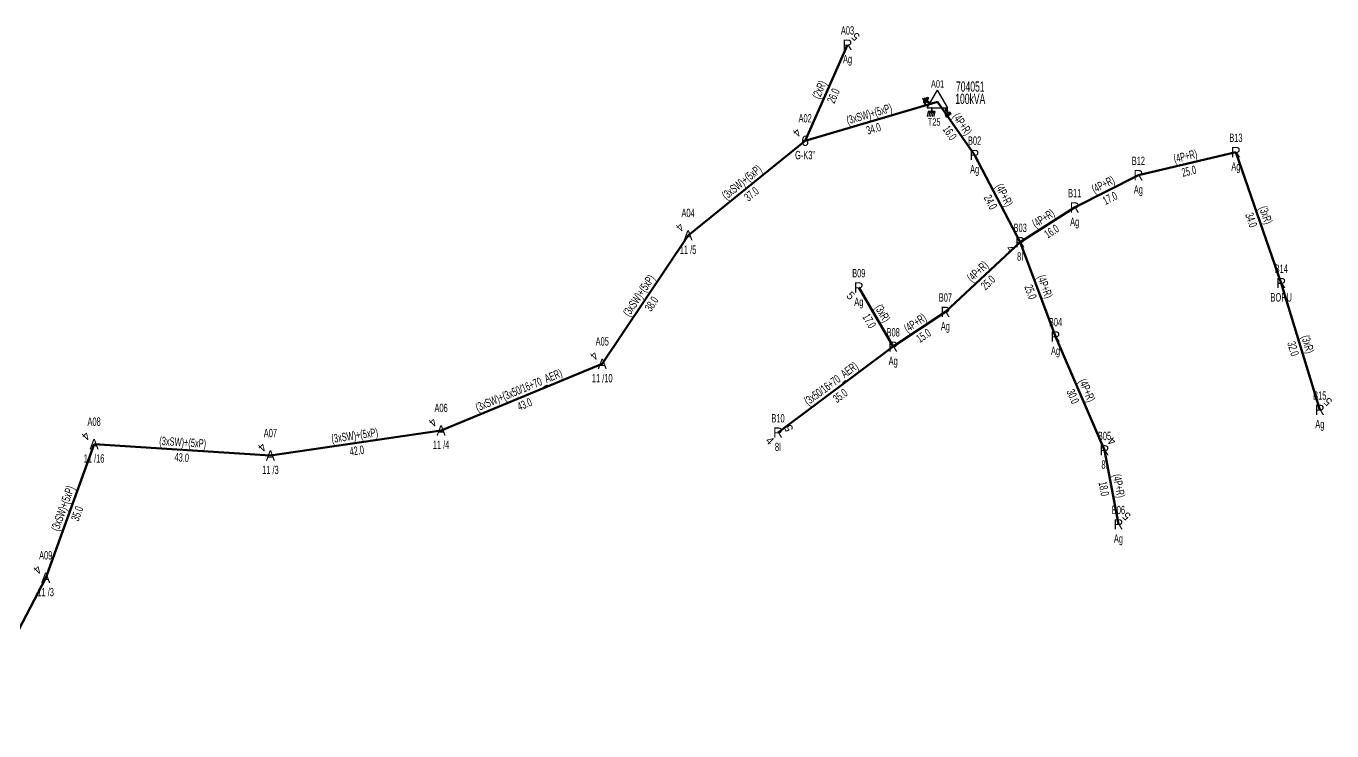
# Model space of a CAD drawing. Header units: millimetres. Extents: x 533588 to 538589, y 4082985 to 4086946.
# Drawn here: x 538270.3 to 538589.5, y 4085974.9 to 4086147.2 of the extents above; entities that cross this region are included whole.
import ezdxf
from ezdxf.enums import TextEntityAlignment as Align

# ---------------------------------------------------------------- set-up
doc = ezdxf.new("R2010")
doc.units = ezdxf.units.MM
for name, color, linetype, lineweight in [('DIREK_AG_MEVCUT', 120, 'Continuous', 25), ('DIREK_OG_MEVCUT', 16, 'Continuous', 25), ('HAT_AG_HAVAI_MEVCUT', 126, 'Continuous', 50), ('HAT_OG_HAVAI_MEVCUT', 48, 'Continuous', 70), ('TRAFO_MEVCUT', 5, 'Continuous', 30), ('TRAFO_TADILAT_BYSK', 5, 'Continuous', 30)]:
    doc.layers.add(name, color=color, linetype=linetype, lineweight=lineweight)
doc.styles.add('Direk', font='B_CAD')
doc.styles.get("Standard").update_dxf_attribs({"font": 'Arial'})

# ---------------------------------------------------------------- blocks, each defined once
blk = doc.blocks.new('MEV_DIREK')
h = blk.add_hatch(color=32)
h.paths.add_polyline_path([(-2.14, 0.97), (-2.35, 1.09), (-3.31, -0.55), (-3.09, -0.67), (-2.67, 0.06), (-1.89, -0.39), (-1.79, -0.22), (-2.56, 0.23)])
h.paths.add_polyline_path([(-3.46, -0.17), (-3.33, -0.25), (-2.61, 0.99), (-2.74, 1.06)])
h.paths.add_polyline_path([(-3.54, 0.29), (-3.41, 0.22), (-3.05, 0.82), (-3.18, 0.9)])
h.paths.add_polyline_path([(-3.58, 0.81), (-3.66, 0.68), (-3.53, 0.61), (-3.45, 0.74)])
h.paths.add_polyline_path([(-1.51, -2.34), (-2.26, -2.33), (-2.52, -3.47), (-2.42, -3.47), (-2.21, -2.53), (-1.91, -2.54), (-2.12, -3.47), (-2.02, -3.47), (-1.81, -2.54), (-1.51, -2.54), (-1.72, -3.47), (-1.62, -3.48), (-1.41, -2.54), (-1.11, -2.54), (-1.32, -3.48), (-1.22, -3.48), (-1.01, -2.54), (-0.71, -2.55), (-0.92, -3.48), (-0.82, -3.48), (-0.56, -2.35), (-1.31, -2.34), (-1.31, -1.44), (-1.51, -1.44)])
at = {"layer": 'TRAFO_MEVCUT'}
for points in [[(2.35, -1.57), (2.12, -1.92), (2.08, -1.44), (1.94, -1.44), (2.01, -2.32), (2.25, -1.96), (2.31, -2.67), (2.1, -2.67), (2.39, -2.87), (2.4, -2.86), (2.64, -2.49), (2.45, -2.63)], [(2.35, -1.57), (2.12, -1.92), (2.08, -1.44), (1.94, -1.44), (2.01, -2.32), (2.25, -1.96), (2.31, -2.67), (2.1, -2.67), (2.39, -2.87), (1.98, -3.19), (2.2, -3.79), (2.26, -3.74), (2.08, -3.26), (2.26, -3.13), (2.44, -3.6), (2.49, -3.56), (2.32, -3.08), (2.49, -2.94), (2.67, -3.42), (2.73, -3.38), (2.55, -2.9), (2.73, -2.76), (2.91, -3.24), (2.97, -3.2), (2.79, -2.72), (2.97, -2.58), (3.15, -3.06), (3.21, -3.01), (2.98, -2.42), (2.4, -2.86), (2.64, -2.49), (2.45, -2.63)], [(2.97, -2.58), (3.15, -3.06), (3.21, -3.01), (2.98, -2.42), (2.4, -2.86), (2.64, -2.49), (2.45, -2.63), (2.35, -1.57), (2.12, -1.92), (2.08, -1.44), (1.94, -1.44), (2.01, -2.32), (2.25, -1.96), (2.31, -2.67), (2.1, -2.67), (2.39, -2.87), (1.98, -3.19), (2.2, -3.79), (2.26, -3.74), (2.08, -3.26), (2.26, -3.13), (2.44, -3.6), (2.49, -3.56), (2.32, -3.08), (2.49, -2.94), (2.67, -3.42), (2.73, -3.38), (2.55, -2.9), (2.73, -2.76), (2.91, -3.24), (2.97, -3.2), (2.79, -2.72)]]:
    blk.add_hatch(color=32, dxfattribs=at).paths.add_polyline_path(points)
at = {"layer": 'TRAFO_MEVCUT', "linetype": 'Continuous'}
for p, q in [((-2.5, -1.44), (0, 2.89)), ((2.5, -1.44), (0, 2.89)), ((-2.5, -1.44), (2.5, -1.44))]:
    blk.add_line(p, q, dxfattribs=at)
at = {"layer": 'TRAFO_MEVCUT', "color": 32, "flags": 128}
blk.add_lwpolyline([(1.94, -1.44), (2.08, -1.44), (2.12, -1.92), (2.35, -1.57), (2.45, -2.63), (2.64, -2.49), (2.4, -2.86), (2.98, -2.42), (3.21, -3.01), (3.15, -3.06), (2.97, -2.58), (2.79, -2.72), (2.97, -3.2), (2.91, -3.24), (2.73, -2.76), (2.55, -2.9), (2.73, -3.38), (2.67, -3.42), (2.49, -2.94), (2.32, -3.08), (2.49, -3.56), (2.44, -3.6), (2.26, -3.13), (2.08, -3.26), (2.26, -3.74), (2.2, -3.79), (1.98, -3.19), (2.39, -2.87), (2.1, -2.67), (2.31, -2.67), (2.25, -1.96), (2.01, -2.32), (1.94, -1.44)], dxfattribs=at)
at = {"layer": 'TRAFO_TADILAT_BYSK', "color": 32, "flags": 128}
for points in [[(-3.53, 0.61), (-3.45, 0.74), (-3.58, 0.81), (-3.66, 0.68), (-3.53, 0.61)], [(-3.41, 0.22), (-3.05, 0.82), (-3.18, 0.9), (-3.54, 0.29), (-3.41, 0.22)], [(-3.33, -0.25), (-2.61, 0.99), (-2.74, 1.06), (-3.46, -0.17), (-3.33, -0.25)], [(-1.79, -0.22), (-2.56, 0.23), (-2.14, 0.97), (-2.35, 1.09), (-3.31, -0.55), (-3.09, -0.67), (-2.67, 0.06), (-1.89, -0.39), (-1.79, -0.22)], [(-1.31, -1.44), (-1.51, -1.44), (-1.51, -2.34), (-2.26, -2.33), (-2.52, -3.47), (-2.42, -3.47), (-2.21, -2.53), (-1.91, -2.54), (-2.12, -3.47), (-2.02, -3.47), (-1.81, -2.54), (-1.51, -2.54), (-1.72, -3.47), (-1.62, -3.48), (-1.41, -2.54), (-1.11, -2.54), (-1.32, -3.48), (-1.22, -3.48), (-1.01, -2.54), (-0.71, -2.55), (-0.92, -3.48), (-0.82, -3.48), (-0.56, -2.35), (-1.31, -2.34), (-1.31, -1.44)]]:
    blk.add_lwpolyline(points, dxfattribs=at)

msp = doc.modelspace()

# ---------------------------------------------------------------- linework, layer by layer
at = {"layer": 'HAT_AG_HAVAI_MEVCUT'}
for p, q in [((538460.720046, 4086119.149467), (538471.07703, 4086142.630485)), ((538502.138763, 4086115.68504), (538493.084, 4086128.656)), ((538513.28409, 4086094.36431), (538502.138763, 4086115.68504)), ((538566.01723, 4086116.387576), (538542.172196, 4086110.743261)), ((538577.103195, 4086084.376598), (538566.01723, 4086116.387576)), ((538542.172196, 4086110.743261), (538526.601732, 4086102.846394)), ((538526.601732, 4086102.846394), (538513.28409, 4086094.36431)), ((538513.28409, 4086094.36431), (538494.998957, 4086077.322467)), ((538513.28409, 4086094.36431), (538521.918053, 4086071.311329)), ((538482.238419, 4086068.815442), (538473.835989, 4086083.284357)), ((538586.523196, 4086053.368683), (538577.103195, 4086084.376598)), ((538494.998957, 4086077.322467), (538482.238419, 4086068.815442)), ((538521.918053, 4086071.311329), (538533.896636, 4086043.480199)), ((538482.238419, 4086068.815442), (538454.087666, 4086047.809037)), ((538533.896636, 4086043.480199), (538537.304547, 4086025.383719))]:
    msp.add_line(p, q, dxfattribs=at)
at = {"layer": 'HAT_OG_HAVAI_MEVCUT'}
for p, q in [((538460.720046, 4086119.149467), (538493.084, 4086128.656)), ((538460.720046, 4086119.149467), (538432.104614, 4086096.020619)), ((538432.104614, 4086096.020619), (538411.119381, 4086064.60129)), ((538371.724239, 4086048.334455), (538411.119381, 4086064.60129)), ((538371.724239, 4086048.334455), (538330.001866, 4086042.184988)), ((538286.898071, 4086044.977106), (538275.072752, 4086012.301488)), ((538330.001866, 4086042.184988), (538286.898071, 4086044.977106)), ((538275.072752, 4086012.301488), (538255.538369, 4085974.868324))]:
    msp.add_line(p, q, dxfattribs=at)

# ---------------------------------------------------------------- block references
at = {"layer": 'TRAFO_MEVCUT'}
msp.add_blockref('MEV_DIREK', (538493.084, 4086128.656), dxfattribs=at)

# ---------------------------------------------------------------- texts
at = {"layer": 'DIREK_AG_MEVCUT', "width": 0.53}
for s, p in [('A03', (538471.07703, 4086146.130485)), ('Ag', (538471.07703, 4086139.130485)), ('B13', (538566.01723, 4086119.887576)), ('B02', (538502.138763, 4086119.18504)), ('B12', (538542.172196, 4086114.243261)), ('Ag', (538502.138763, 4086112.18504)), ('Ag', (538566.01723, 4086112.887576)), ('Ag', (538542.172196, 4086107.243261)), ('B11', (538526.601732, 4086106.346394)), ('B03', (538513.28409, 4086097.86431)), ('Ag', (538526.601732, 4086099.346394)), ('8I', (538513.28409, 4086090.86431)), ('B09', (538473.835989, 4086086.784357)), ('B14', (538577.103195, 4086087.876598)), ('Ag', (538473.835989, 4086079.784357)), ('B07', (538494.998957, 4086080.822467)), ('BORU', (538577.103195, 4086080.876598)), ('B08', (538482.238419, 4086072.315442)), ('Ag', (538494.998957, 4086073.822467)), ('B04', (538521.918053, 4086074.811329)), ('Ag', (538521.918053, 4086067.811329)), ('Ag', (538482.238419, 4086065.315442)), ('B15', (538586.523196, 4086056.868683)), ('B10', (538454.087666, 4086051.309037)), ('Ag', (538586.523196, 4086049.868683)), ('B05', (538533.896636, 4086046.980199)), ('8I', (538454.087666, 4086044.309037)), ('8I', (538533.896636, 4086039.980199)), ('B06', (538537.304547, 4086028.883719)), ('Ag', (538537.304547, 4086021.883719))]:
    msp.add_text(s, height=2.05, dxfattribs=at).set_placement(p, align=Align.MIDDLE_CENTER)
at = {"layer": 'DIREK_AG_MEVCUT', "style": 'Direk'}
for p in [(538471.07703, 4086142.630485), (538502.138763, 4086115.68504), (538566.01723, 4086116.387576), (538542.172196, 4086110.743261), (538526.601732, 4086102.846394), (538513.28409, 4086094.36431), (538473.835989, 4086083.284357), (538577.103195, 4086084.376598), (538494.998957, 4086077.322467), (538482.238419, 4086068.815442), (538521.918053, 4086071.311329), (538586.523196, 4086053.368683), (538454.087666, 4086047.809037), (538533.896636, 4086043.480199), (538537.304547, 4086025.383719)]:
    msp.add_text('R', height=2.5, dxfattribs=at).set_placement(p, align=Align.MIDDLE_CENTER)
at = {"layer": 'DIREK_AG_MEVCUT', "color": 32, "style": 'Direk'}
for s, rotation, p in [('5', 495.000001, (538473.056929, 4086144.610384)), ('4', 305.29126, (538510.998658, 4086092.746657)), ('5', 315.000001, (538471.85609, 4086081.304458)), ('5', 495.000001, (538588.503095, 4086055.348582)), ('5', 112.500002, (538456.674529, 4086048.880551)), ('4', 315.000001, (538452.107767, 4086045.829138)), ('4', 500.332492, (538535.683964, 4086045.635532)), ('5', 495.000001, (538539.284446, 4086027.363618))]:
    msp.add_text(s, height=2, rotation=rotation, dxfattribs=at).set_placement(p, align=Align.MIDDLE_CENTER)
at = {"layer": 'DIREK_OG_MEVCUT', "width": 0.53}
for s, p in [('A02', (538460.720046, 4086124.649467)), ("G-K3''", (538460.720046, 4086115.649467)), ('A04', (538432.104614, 4086101.520619)), ('11 /5', (538432.104614, 4086092.520619)), ('A05', (538411.119381, 4086070.10129)), ('11 /10', (538411.119381, 4086061.10129)), ('A06', (538371.724239, 4086053.834455)), ('A08', (538286.898071, 4086050.477106)), ('A07', (538330.001866, 4086047.684988)), ('11 /4', (538371.724239, 4086044.834455)), ('11 /16', (538286.898071, 4086041.477106)), ('11 /3', (538330.001866, 4086038.684988)), ('A09', (538275.072752, 4086017.801488)), ('11 /3', (538275.072752, 4086008.801488))]:
    msp.add_text(s, height=2.05, dxfattribs=at).set_placement(p, align=Align.MIDDLE_CENTER)
at = {"layer": 'DIREK_OG_MEVCUT', "color": 32, "style": 'Direk'}
for p in [(538458.740147, 4086121.129366), (538430.124715, 4086098.000518), (538409.139482, 4086066.581189), (538369.74434, 4086050.314354), (538284.918172, 4086046.957005), (538328.021967, 4086044.164887), (538273.092853, 4086014.281387)]:
    msp.add_text('4', height=2, rotation=225.000001, dxfattribs=at).set_placement(p, align=Align.MIDDLE_CENTER)
at = {"layer": 'DIREK_OG_MEVCUT', "style": 'Direk'}
for s, p in [('6', (538460.720046, 4086119.149467)), ('A', (538432.104614, 4086096.020619)), ('A', (538411.119381, 4086064.60129)), ('A', (538371.724239, 4086048.334455)), ('A', (538286.898071, 4086044.977106)), ('A', (538330.001866, 4086042.184988)), ('A', (538275.072752, 4086012.301488))]:
    msp.add_text(s, height=2.5, dxfattribs=at).set_placement(p, align=Align.MIDDLE_CENTER)
at = {"layer": 'HAT_AG_HAVAI_MEVCUT', "lineweight": 30, "width": 0.53}
for s, rotation, p in [('(2xR)', 66.19873, (538465.12083, 4086131.233007)), ('(4P+R)', 304.916613, (538498.308557, 4086122.657137)), ('(4P+R)', 373.317265, (538553.898921, 4086114.392562)), ('(4P+R)', 297.598141, (538508.464712, 4086105.418452)), ('(4P+R)', 386.892741, (538534.002491, 4086107.552904)), ('(4P+R)', 392.4933, (538519.48629, 4086099.322288)), ('(3xR)', 289.10187, (538572.36341, 4086100.660248)), ('(4P+R)', 402.984376, (538503.561995, 4086086.465197)), ('(4P+R)', 290.532279, (538518.397075, 4086083.135944)), ('(3xR)', 300.144716, (538478.77225, 4086076.476758)), ('(4P+R)', 393.690068, (538488.147193, 4086073.776197)), ('(3xR)', 286.898437, (538582.626494, 4086069.119715)), ('(3x50/16+70_AER)', 396.730708, (538467.654696, 4086058.993477)), ('(4P+R)', 293.287157, (538528.688099, 4086057.731803)), ('(4P+R)', 280.664981, (538536.435909, 4086034.589265))]:
    msp.add_text(s, height=2.05, rotation=rotation, dxfattribs=at).set_placement(p, align=Align.CENTER)
for s, rotation, p in [('26.0', 66.19873, (538466.676246, 4086130.546945)), ('16.0', 304.916613, (538496.914581, 4086121.684085)), ('25.0', 373.317265, (538554.290504, 4086112.738276)), ('24.0', 297.598141, (538506.958141, 4086104.630898)), ('17.0', 386.892741, (538534.771437, 4086106.036751)), ('34.0', 289.10187, (538570.757015, 4086100.103926)), ('16.0', 392.4933, (538520.399532, 4086097.888416)), ('25.0', 402.984376, (538504.721053, 4086085.22158)), ('25.0', 290.532279, (538516.805068, 4086082.539695)), ('17.0', 300.144716, (538477.302159, 4086075.623042)), ('15.0', 393.690068, (538489.090183, 4086072.361712)), ('32.0', 286.898437, (538580.999897, 4086068.625566)), ('35.0', 396.730708, (538468.671389, 4086057.631003)), ('30.0', 293.287157, (538527.12659, 4086057.059725)), ('18.0', 280.664981, (538534.765275, 4086034.274653))]:
    msp.add_text(s, height=2.05, rotation=rotation, dxfattribs=at).set_placement(p, align=Align.TOP_CENTER)
at = {"layer": 'HAT_OG_HAVAI_MEVCUT', "lineweight": 30, "width": 0.53}
for s, rotation, p in [('(3xSW)+(5xP)', 376.36965, (538476.662653, 4086124.718369)), ('(3xSW)+(5xP)', 398.947392, (538445.878014, 4086108.246108)), ('(3xSW)+(5xP)', 416.260707, (538420.90516, 4086080.783057)), ('(3xSW)+(3x50/16+70_AER)', 22.436451, (538391.0974, 4086057.25353)), ('(3xSW)+(5xP)', 368.384467, (538350.73911, 4086046.100637)), ('(3xSW)+(5xP)', 356.293751, (538308.504913, 4086044.42927)), ('(3xSW)+(5xP)', 430.104789, (538280.186142, 4086028.928553))]:
    msp.add_text(s, height=2.05, rotation=rotation, dxfattribs=at).set_placement(p, align=Align.CENTER)
for s, rotation, p in [('34.0', 376.36965, (538477.141769, 4086123.087281)), ('37.0', 398.947392, (538446.946645, 4086106.923978)), ('38.0', 416.260707, (538422.318835, 4086079.838852)), ('43.0', 22.436451, (538391.74622, 4086055.682214)), ('42.0', 368.384467, (538350.986995, 4086044.418807)), ('43.0', 356.293751, (538308.395024, 4086042.732825)), ('35.0', 430.104789, (538281.78468, 4086028.350042))]:
    msp.add_text(s, height=2.05, rotation=rotation, dxfattribs=at).set_placement(p, align=Align.TOP_CENTER)
at = {"layer": 'TRAFO_MEVCUT', "width": 0.6}
for s, height, p in [('A01', 1.8, (538493.084, 4086132.156)), ('100kVA', 2.5, (538501.084, 4086128.156)), ('704051', 2.5, (538501.084, 4086131.156))]:
    msp.add_text(s, height=height, dxfattribs=at).set_placement(p, align=Align.CENTER)
msp.add_text('T25', height=1.8, dxfattribs=at).set_placement((538492.245976, 4086124.656), align=Align.TOP_CENTER)

doc.saveas('drawing.dxf')
